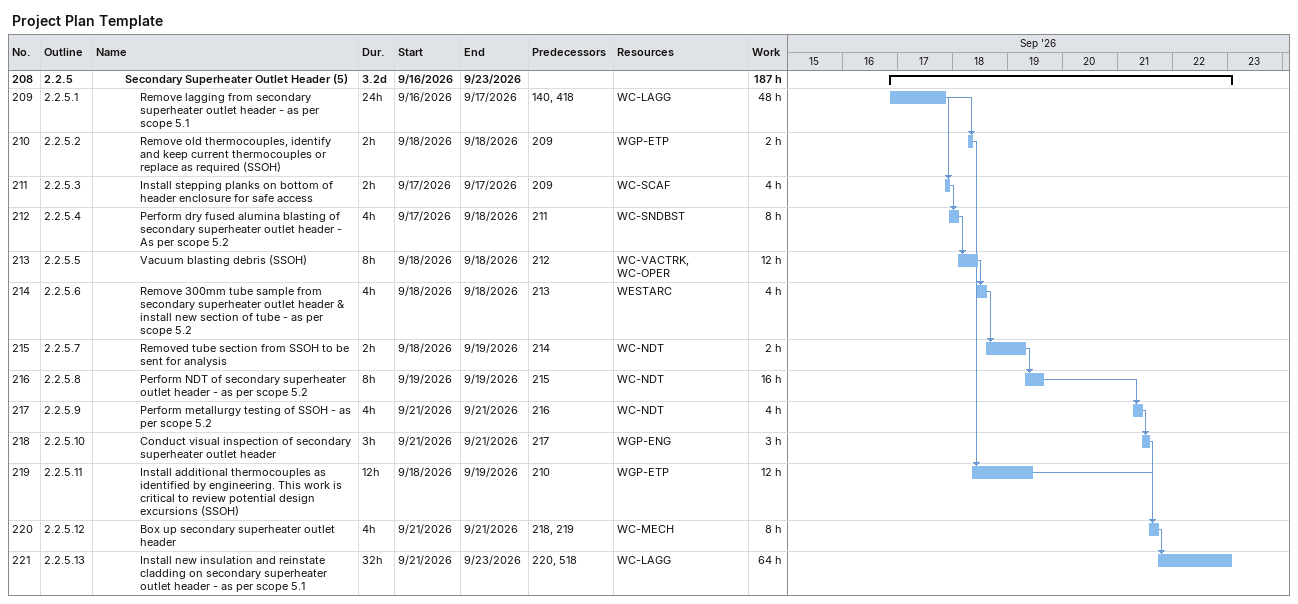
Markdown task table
Project Plan Template

| ID | WBS | Task | Duration | Start | Finish | Predecessors | Resources | Work (h) |
|---|---|---|---|---|---|---|---|---|
| 208 | 2.2.5 | **Secondary Superheater Outlet Header (5)** | 3.2d | 2026-09-16 | 2026-09-23 |  |  | 187 |
| 209 | 2.2.5.1 | Remove lagging from secondary superheater outlet header - as per scope 5.1 | 24h | 2026-09-16 | 2026-09-17 | 140, 418 | WC-LAGG | 48 |
| 210 | 2.2.5.2 | Remove old thermocouples, identify and keep current thermocouples or replace as required (SSOH) | 2h | 2026-09-18 | 2026-09-18 | 209 | WGP-ETP | 2 |
| 211 | 2.2.5.3 | Install stepping planks on bottom of header enclosure for safe access | 2h | 2026-09-17 | 2026-09-17 | 209 | WC-SCAF | 4 |
| 212 | 2.2.5.4 | Perform dry fused alumina blasting of secondary superheater outlet header - As per scope 5.2 | 4h | 2026-09-17 | 2026-09-18 | 211 | WC-SNDBST | 8 |
| 213 | 2.2.5.5 | Vacuum blasting debris (SSOH) | 8h | 2026-09-18 | 2026-09-18 | 212 | WC-VACTRK, WC-OPER | 12 |
| 214 | 2.2.5.6 | Remove 300mm tube sample from secondary superheater outlet header & install new section of tube - as per scope 5.2 | 4h | 2026-09-18 | 2026-09-18 | 213 | WESTARC | 4 |
| 215 | 2.2.5.7 | Removed tube section from SSOH to be sent for analysis | 2h | 2026-09-18 | 2026-09-19 | 214 | WC-NDT | 2 |
| 216 | 2.2.5.8 | Perform NDT of secondary superheater outlet header - as per scope 5.2 | 8h | 2026-09-19 | 2026-09-19 | 215 | WC-NDT | 16 |
| 217 | 2.2.5.9 | Perform metallurgy testing of SSOH - as per scope 5.2 | 4h | 2026-09-21 | 2026-09-21 | 216 | WC-NDT | 4 |
| 218 | 2.2.5.10 | Conduct visual inspection of secondary superheater outlet header | 3h | 2026-09-21 | 2026-09-21 | 217 | WGP-ENG | 3 |
| 219 | 2.2.5.11 | Install additional thermocouples as identified by engineering. This work is critical to review potential design excursions (SSOH) | 12h | 2026-09-18 | 2026-09-19 | 210 | WGP-ETP | 12 |
| 220 | 2.2.5.12 | Box up secondary superheater outlet header | 4h | 2026-09-21 | 2026-09-21 | 218, 219 | WC-MECH | 8 |
| 221 | 2.2.5.13 | Install new insulation and reinstate cladding on secondary superheater outlet header - as per scope 5.1 | 32h | 2026-09-21 | 2026-09-23 | 220, 518 | WC-LAGG | 64 |
